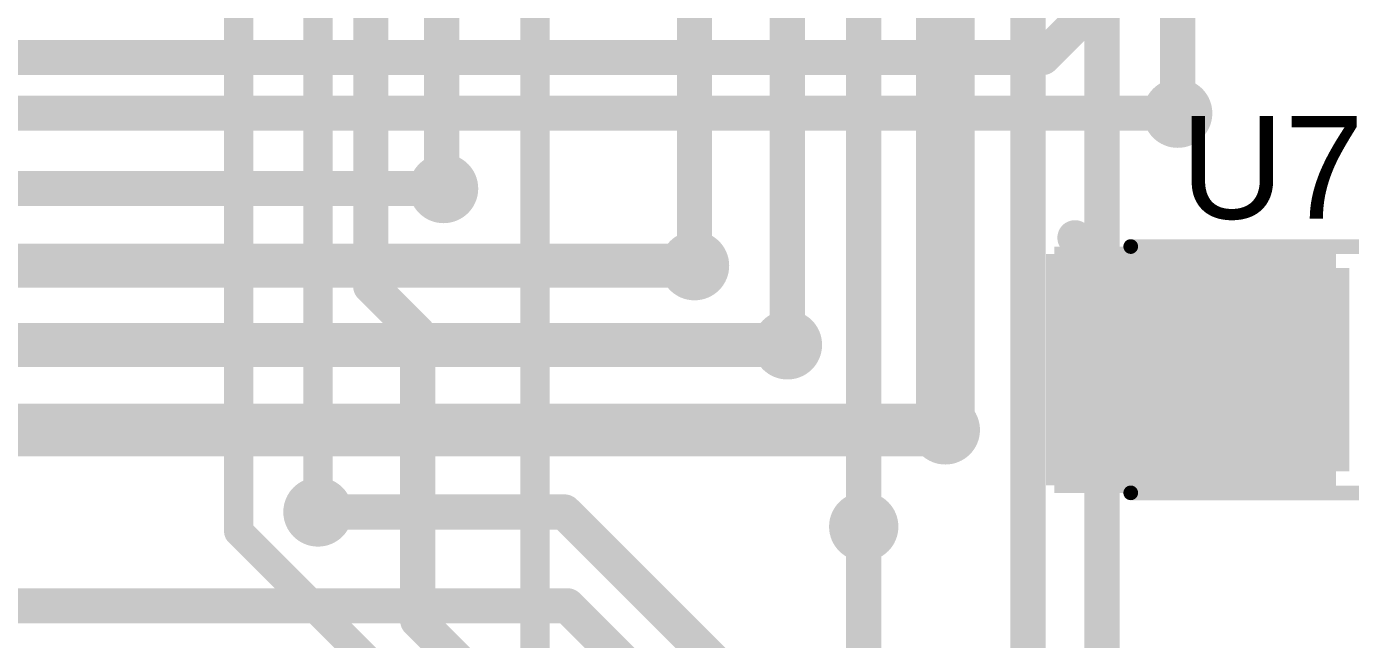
# Model space of a CAD drawing. Header units: millimetres. Extents: x -1.41 to 1.31, y -0.13 to 2.68.
# Drawn here: x 0.2457 to 0.6969, y 0.5215 to 0.7306 of the extents above; entities that cross this region are included whole.
import ezdxf

# ---------------------------------------------------------------- set-up
doc = ezdxf.new("R2010")
doc.units = ezdxf.units.MM
doc.header["$MEASUREMENT"] = 0
for name, color, linetype in [('BottomLayer', 5, 'Continuous'), ('BottomSolder', 6, 'Continuous'), ('Mechanical2', 216, 'Continuous'), ('TopLayer', 1, 'Continuous'), ('TopOverlay', 2, 'Continuous'), ('TopPaste', 8, 'Continuous'), ('TopSolder', 216, 'Continuous'), ('ViaHoleLayer', 16, 'Continuous')]:
    doc.layers.add(name, color=color, linetype=linetype)
doc.styles.add('Arial', font='', dxfattribs={"height": 0.2})
doc.styles.get('Arial').set_extended_font_data('Arial')

# ---------------------------------------------------------------- blocks, each defined once
blk = doc.blocks.new('8_UDFN_EP__2_3__64')
at = {"layer": 'TopLayer'}
for points in [[(-0.06693, 0.03543), (-0.04016, 0.03543), (-0.04016, 0.02362), (-0.06693, 0.02362)], [(0.04016, 0.03543), (0.06693, 0.03543), (0.06693, 0.02362), (0.04016, 0.02362)], [(-0.02854, 0.03071), (0.02854, 0.03071), (0.02854, -0.03071), (-0.02854, -0.03071)], [(-0.06693, 0.01575), (-0.04016, 0.01575), (-0.04016, 0.00394), (-0.06693, 0.00394)], [(0.04016, 0.01575), (0.06693, 0.01575), (0.06693, 0.00394), (0.04016, 0.00394)], [(-0.06693, -0.00394), (-0.04016, -0.00394), (-0.04016, -0.01575), (-0.06693, -0.01575)], [(0.04016, -0.00394), (0.06693, -0.00394), (0.06693, -0.01575), (0.04016, -0.01575)], [(-0.06693, -0.02362), (-0.04016, -0.02362), (-0.04016, -0.03543), (-0.06693, -0.03543)], [(0.04016, -0.02362), (0.06693, -0.02362), (0.06693, -0.03543), (0.04016, -0.03543)]]:
    blk.add_hatch(color=1, dxfattribs=at).paths.add_polyline_path(points)
at = {"layer": 'TopPaste'}
for points in [[(-0.06693, 0.03543), (-0.04016, 0.03543), (-0.04016, 0.02362), (-0.06693, 0.02362)], [(0.04016, 0.03543), (0.06693, 0.03543), (0.06693, 0.02362), (0.04016, 0.02362)], [(-0.02854, 0.03071), (0.02854, 0.03071), (0.02854, -0.03071), (-0.02854, -0.03071)], [(-0.06693, 0.01575), (-0.04016, 0.01575), (-0.04016, 0.00394), (-0.06693, 0.00394)], [(0.04016, 0.01575), (0.06693, 0.01575), (0.06693, 0.00394), (0.04016, 0.00394)], [(-0.06693, -0.00394), (-0.04016, -0.00394), (-0.04016, -0.01575), (-0.06693, -0.01575)], [(0.04016, -0.00394), (0.06693, -0.00394), (0.06693, -0.01575), (0.04016, -0.01575)], [(-0.06693, -0.02362), (-0.04016, -0.02362), (-0.04016, -0.03543), (-0.06693, -0.03543)], [(0.04016, -0.02362), (0.06693, -0.02362), (0.06693, -0.03543), (0.04016, -0.03543)]]:
    blk.add_hatch(color=8, dxfattribs=at).paths.add_polyline_path(points)
at = {"layer": 'TopSolder'}
for points in [[(-0.07093, 0.03943), (-0.03616, 0.03943), (-0.03616, 0.01962), (-0.07093, 0.01962)], [(0.03616, 0.03943), (0.07093, 0.03943), (0.07093, 0.01962), (0.03616, 0.01962)], [(-0.03254, 0.03471), (0.03254, 0.03471), (0.03254, -0.03471), (-0.03254, -0.03471)], [(-0.07093, 0.01975), (-0.03616, 0.01975), (-0.03616, -0.00006), (-0.07093, -0.00006)], [(0.03616, 0.01975), (0.07093, 0.01975), (0.07093, -0.00006), (0.03616, -0.00006)], [(-0.07093, 0.00006), (-0.03616, 0.00006), (-0.03616, -0.01975), (-0.07093, -0.01975)], [(0.03616, 0.00006), (0.07093, 0.00006), (0.07093, -0.01975), (0.03616, -0.01975)], [(-0.07093, -0.01962), (-0.03616, -0.01962), (-0.03616, -0.03943), (-0.07093, -0.03943)], [(0.03616, -0.01962), (0.07093, -0.01962), (0.07093, -0.03943), (0.03616, -0.03943)]]:
    blk.add_hatch(color=216, dxfattribs=at).paths.add_polyline_path(points)
at = {"layer": 'TopOverlay'}
for points, const_width in [([(-0.06, 0.045, 1), (-0.062, 0.045, 1)], 0.01), ([(-0.0645, 0.045, 1), (-0.0595, 0.045, 1)], 0.005), ([(-0.0625, 0.045, 1), (-0.0575, 0.045, 1)], 0.005), ([(-0.04325, 0.042, 1), (-0.04075, 0.042, 1)], 0.0025), ([(0.04375, 0.042, 1), (0.04625, 0.042, 1)], 0.0025), ([(-0.04325, -0.042, 1), (-0.04075, -0.042, 1)], 0.0025), ([(0.04375, -0.042, 1), (0.04625, -0.042, 1)], 0.0025)]:
    blk.add_lwpolyline(points, format="xyb", close=True, dxfattribs=dict(at, const_width=const_width))
at = {"layer": 'TopOverlay', "const_width": 0.005}
for points in [[(-0.042, 0.042), (0.045, 0.042)], [(-0.042, -0.042), (0.045, -0.042)]]:
    blk.add_lwpolyline(points, dxfattribs=at)

msp = doc.modelspace()

# ---------------------------------------------------------------- hatches: boundary and pattern name
at = {"layer": 'BottomLayer'}
h = msp.add_hatch(color=5, dxfattribs=at)
edge = h.paths.add_edge_path()
edge.add_arc((0.638, 0.701), 0.01181, 0, 360)
h = msp.add_hatch(color=5, dxfattribs=at)
edge = h.paths.add_edge_path()
edge.add_arc((0.38781, 0.67531), 0.01181, 0, 360)
h = msp.add_hatch(color=5, dxfattribs=at)
edge = h.paths.add_edge_path()
edge.add_arc((0.47334, 0.649), 0.01181, 0, 360)
h = msp.add_hatch(color=5, dxfattribs=at)
edge = h.paths.add_edge_path()
edge.add_arc((0.64781, 0.62853), 0.01181, 0, 360)
h = msp.add_hatch(color=5, dxfattribs=at)
edge = h.paths.add_edge_path()
edge.add_arc((0.676, 0.62853), 0.01181, 0, 360)
h = msp.add_hatch(color=5, dxfattribs=at)
edge = h.paths.add_edge_path()
edge.add_arc((0.505, 0.622), 0.01181, 0, 360)
h = msp.add_hatch(color=5, dxfattribs=at)
edge = h.paths.add_edge_path()
edge.add_arc((0.64781, 0.60053), 0.01181, 0, 360)
h = msp.add_hatch(color=5, dxfattribs=at)
edge = h.paths.add_edge_path()
edge.add_arc((0.676, 0.60053), 0.01181, 0, 360)
h = msp.add_hatch(color=5, dxfattribs=at)
edge = h.paths.add_edge_path()
edge.add_arc((0.55881, 0.593), 0.01181, 0, 360)
h = msp.add_hatch(color=5, dxfattribs=at)
edge = h.paths.add_edge_path()
edge.add_arc((0.345, 0.565), 0.01181, 0, 360)
h = msp.add_hatch(color=5, dxfattribs=at)
edge = h.paths.add_edge_path()
edge.add_arc((0.531, 0.56), 0.01181, 0, 360)
at = {"layer": 'BottomSolder'}
h = msp.add_hatch(color=6, dxfattribs=at)
edge = h.paths.add_edge_path()
edge.add_arc((0.638, 0.701), 0.00991, 0, 360)
at = {"layer": 'TopLayer'}
h = msp.add_hatch(color=1, dxfattribs=at)
edge = h.paths.add_edge_path()
edge.add_arc((0.638, 0.701), 0.01181, 0, 360)
h = msp.add_hatch(color=1, dxfattribs=at)
edge = h.paths.add_edge_path()
edge.add_arc((0.38781, 0.67531), 0.01181, 0, 360)
h = msp.add_hatch(color=1, dxfattribs=at)
edge = h.paths.add_edge_path()
edge.add_arc((0.47334, 0.649), 0.01181, 0, 360)
msp.add_hatch(color=1, dxfattribs=at).paths.add_polyline_path([(0.596, 0.57153), (0.692, 0.57153), (0.692, 0.65553), (0.596, 0.65553)])
h = msp.add_hatch(color=1, dxfattribs=at)
edge = h.paths.add_edge_path()
edge.add_arc((0.64781, 0.62853), 0.01181, 0, 360)
h = msp.add_hatch(color=1, dxfattribs=at)
edge = h.paths.add_edge_path()
edge.add_arc((0.676, 0.62853), 0.01181, 0, 360)
h = msp.add_hatch(color=1, dxfattribs=at)
edge = h.paths.add_edge_path()
edge.add_arc((0.505, 0.622), 0.01181, 0, 360)
h = msp.add_hatch(color=1, dxfattribs=at)
edge = h.paths.add_edge_path()
edge.add_arc((0.64781, 0.60053), 0.01181, 0, 360)
h = msp.add_hatch(color=1, dxfattribs=at)
edge = h.paths.add_edge_path()
edge.add_arc((0.676, 0.60053), 0.01181, 0, 360)
h = msp.add_hatch(color=1, dxfattribs=at)
edge = h.paths.add_edge_path()
edge.add_arc((0.55881, 0.593), 0.01181, 0, 360)
h = msp.add_hatch(color=1, dxfattribs=at)
edge = h.paths.add_edge_path()
edge.add_arc((0.345, 0.565), 0.01181, 0, 360)
h = msp.add_hatch(color=1, dxfattribs=at)
edge = h.paths.add_edge_path()
edge.add_arc((0.531, 0.56), 0.01181, 0, 360)
at = {"layer": 'TopSolder'}
h = msp.add_hatch(color=216, dxfattribs=at)
edge = h.paths.add_edge_path()
edge.add_arc((0.638, 0.701), 0.00991, 0, 360)
at = {"layer": 'ViaHoleLayer'}
h = msp.add_hatch(color=16, dxfattribs=at)
edge = h.paths.add_edge_path()
edge.add_arc((0.638, 0.701), 0.00591, 0, 360)
h = msp.add_hatch(color=16, dxfattribs=at)
edge = h.paths.add_edge_path()
edge.add_arc((0.38781, 0.67531), 0.00591, 0, 360)
h = msp.add_hatch(color=16, dxfattribs=at)
edge = h.paths.add_edge_path()
edge.add_arc((0.47334, 0.649), 0.00591, 0, 360)
h = msp.add_hatch(color=16, dxfattribs=at)
edge = h.paths.add_edge_path()
edge.add_arc((0.64781, 0.62853), 0.00591, 0, 360)
h = msp.add_hatch(color=16, dxfattribs=at)
edge = h.paths.add_edge_path()
edge.add_arc((0.676, 0.62853), 0.00591, 0, 360)
h = msp.add_hatch(color=16, dxfattribs=at)
edge = h.paths.add_edge_path()
edge.add_arc((0.505, 0.622), 0.00591, 0, 360)
h = msp.add_hatch(color=16, dxfattribs=at)
edge = h.paths.add_edge_path()
edge.add_arc((0.64781, 0.60053), 0.00591, 0, 360)
h = msp.add_hatch(color=16, dxfattribs=at)
edge = h.paths.add_edge_path()
edge.add_arc((0.676, 0.60053), 0.00591, 0, 360)
h = msp.add_hatch(color=16, dxfattribs=at)
edge = h.paths.add_edge_path()
edge.add_arc((0.55881, 0.593), 0.00591, 0, 360)
h = msp.add_hatch(color=16, dxfattribs=at)
edge = h.paths.add_edge_path()
edge.add_arc((0.345, 0.565), 0.00591, 0, 360)
h = msp.add_hatch(color=16, dxfattribs=at)
edge = h.paths.add_edge_path()
edge.add_arc((0.531, 0.56), 0.00591, 0, 360)

# ---------------------------------------------------------------- linework, layer by layer
at = {"layer": 'BottomLayer'}
for points, const_width in [([(0.587, 0.261), (0.587, 1.13967)], 0.012), ([(0.638, 0.701), (0.638, 1.124)], 0.012), ([(0.61219, 0.24919), (0.61219, 1.05362)], 0.012), ([(0.55881, 0.593), (0.55881, 1.01319)], 0.02), ([(0.531, 0.56), (0.531, 0.946)], 0.012), ([(0.318, 0.55833), (0.318, 0.83896)], 0.01), ([(0.345, 0.565), (0.345, 0.836)], 0.01), ([(0.47334, 0.649), (0.47334, 0.826)], 0.012), ([(0.505, 0.622), (0.505, 0.826)], 0.012), ([(0.363, 0.642), (0.363, 0.77751)], 0.012), ([(0.38719, 0.67593), (0.38719, 0.76819)], 0.012), ([(0.419, 0.51346), (0.419, 0.747)], 0.01), ([(0.38719, 0.67593), (0.38781, 0.67531)], 0.012), ([(0.363, 0.642), (0.379, 0.626)], 0.012), ([(0.379, 0.528), (0.379, 0.626)], 0.012), ([(0.318, 0.55833), (0.504, 0.37233)], 0.01), ([(0.379, 0.528), (0.534, 0.373)], 0.012)]:
    msp.add_lwpolyline(points, dxfattribs=dict(at, const_width=const_width))
for points, const_width in [([(0.635, 0.701, 1), (0.641, 0.701, 1)], 0.006), ([(0.38419, 0.67593, 1), (0.39019, 0.67593, 1)], 0.006), ([(0.38419, 0.67593, 1), (0.39019, 0.67593, 1)], 0.006), ([(0.38481, 0.67531, 1), (0.39081, 0.67531, 1)], 0.006), ([(0.47034, 0.649, 1), (0.47634, 0.649, 1)], 0.006), ([(0.36, 0.642, 1), (0.366, 0.642, 1)], 0.006), ([(0.36, 0.642, 1), (0.366, 0.642, 1)], 0.006), ([(0.376, 0.626, 1), (0.382, 0.626, 1)], 0.006), ([(0.376, 0.626, 1), (0.382, 0.626, 1)], 0.006), ([(0.502, 0.622, 1), (0.508, 0.622, 1)], 0.006), ([(0.55381, 0.593, 1), (0.56381, 0.593, 1)], 0.01), ([(0.3425, 0.565, 1), (0.3475, 0.565, 1)], 0.005), ([(0.528, 0.56, 1), (0.534, 0.56, 1)], 0.006), ([(0.3155, 0.55833, 1), (0.3205, 0.55833, 1)], 0.005), ([(0.3155, 0.55833, 1), (0.3205, 0.55833, 1)], 0.005), ([(0.376, 0.528, 1), (0.382, 0.528, 1)], 0.006), ([(0.376, 0.528, 1), (0.382, 0.528, 1)], 0.006)]:
    msp.add_lwpolyline(points, format="xyb", close=True, dxfattribs=dict(at, const_width=const_width))
at = {"layer": 'Mechanical2', "const_width": 0.015}
msp.add_lwpolyline([(1.30453, 0.77794, -5.376897), (1.30384, 1.78291)], format="xyb", dxfattribs=at)
at = {"layer": 'TopLayer'}
for points, const_width in [([(0.592, 0.72), (0.638, 0.766)], 0.012), ([(0.00491, 0.72), (0.592, 0.72)], 0.012), ([(-0.00296, 0.701), (0.638, 0.701)], 0.012), ([(0.638, 0.701), (0.64, 0.701)], 0.012), ([(0.11131, 0.67531), (0.38781, 0.67531)], 0.012), ([(0.12, 0.649), (0.47334, 0.649)], 0.015), ([(0.137, 0.622), (0.505, 0.622)], 0.015), ([(0.15367, 0.593), (0.55881, 0.593)], 0.018), ([(0.345, 0.565), (0.429, 0.565)], 0.012), ([(0.429, 0.565), (0.506, 0.488)], 0.012), ([(0.531, 0.416), (0.531, 0.56)], 0.012), ([(0.229, 0.533), (0.43, 0.533)], 0.012), ([(0.43, 0.533), (0.487, 0.476)], 0.012)]:
    msp.add_lwpolyline(points, dxfattribs=dict(at, const_width=const_width))
for points, const_width in [([(0.589, 0.72, 1), (0.595, 0.72, 1)], 0.006), ([(0.589, 0.72, 1), (0.595, 0.72, 1)], 0.006), ([(0.635, 0.701, 1), (0.641, 0.701, 1)], 0.006), ([(0.635, 0.701, 1), (0.641, 0.701, 1)], 0.006), ([(0.637, 0.701, 1), (0.643, 0.701, 1)], 0.006), ([(0.38481, 0.67531, 1), (0.39081, 0.67531, 1)], 0.006), ([(0.46959, 0.649, 1), (0.47709, 0.649, 1)], 0.0075), ([(0.50125, 0.622, 1), (0.50875, 0.622, 1)], 0.0075), ([(0.55431, 0.593, 1), (0.56331, 0.593, 1)], 0.009), ([(0.342, 0.565, 1), (0.348, 0.565, 1)], 0.006), ([(0.426, 0.565, 1), (0.432, 0.565, 1)], 0.006), ([(0.426, 0.565, 1), (0.432, 0.565, 1)], 0.006), ([(0.528, 0.56, 1), (0.534, 0.56, 1)], 0.006), ([(0.427, 0.533, 1), (0.433, 0.533, 1)], 0.006), ([(0.427, 0.533, 1), (0.433, 0.533, 1)], 0.006)]:
    msp.add_lwpolyline(points, format="xyb", close=True, dxfattribs=dict(at, const_width=const_width))

# ---------------------------------------------------------------- block references
msp.add_blockref('8_UDFN_EP__2_3__64', (0.664, 0.61353))

# ---------------------------------------------------------------- texts
at = {"layer": 'TopOverlay', "style": 'Arial'}
msp.add_text('U7', height=0.035, dxfattribs=at).set_placement((0.639, 0.665))

doc.saveas('drawing.dxf')
